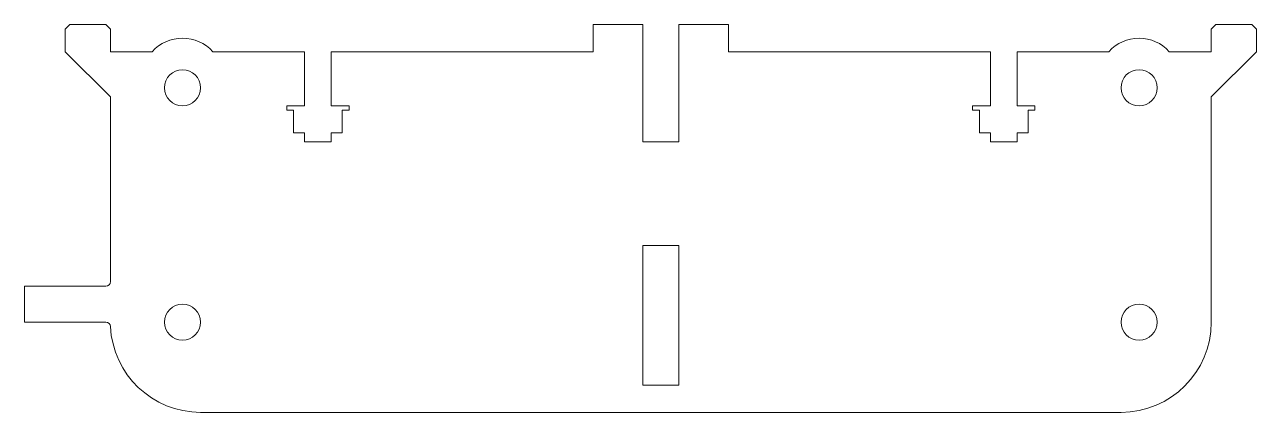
# Model space of a CAD drawing. Header units: millimetres. Extents: x -70 to 66, y -23 to 20.
import ezdxf

# ---------------------------------------------------------------- set-up
doc = ezdxf.new("R2010")
doc.units = ezdxf.units.MM

msp = doc.modelspace()

# ---------------------------------------------------------------- linework, layer by layer
at = {"color": 7, "linetype": 'Continuous', "lineweight": 15}
for p, q in [((-65.5, 20), (-66, 19.5)), ((-66, 19.5), (-66, 17)), ((-61.5, 20), (-65.5, 20)), ((-61, 19.5), (-61.5, 20)), ((-61, 17), (-61, 19.5)), ((-7.5, 20), (-7.5, 17)), ((-2, 20), (-7.5, 20)), ((-2, 7), (-2, 20)), ((2, 20), (2, 7)), ((7.5, 20), (2, 20)), ((7.5, 17), (7.5, 20)), ((61.5, 20), (61, 19.5)), ((61, 19.5), (61, 17)), ((65.5, 20), (61.5, 20)), ((66, 19.5), (65.5, 20)), ((66, 17), (66, 19.5)), ((-66, 17), (-61, 12)), ((-56.35, 17), (-61, 17)), ((-39.48, 17), (-49.65, 17)), ((-39.48, 17), (-39.48, 11)), ((-36.52, 11), (-36.52, 17)), ((-7.5, 17), (-36.52, 17)), ((36.52, 17), (7.5, 17)), ((36.52, 17), (36.52, 11)), ((39.48, 11), (39.48, 17)), ((49.65, 17), (39.48, 17)), ((61, 17), (56.35, 17)), ((61, 12), (66, 17)), ((-61, 12), (-61, -8.5)), ((-39.48, 11), (-41.45, 11)), ((-41.45, 11), (-41.45, 10.5)), ((-34.55, 11), (-36.52, 11)), ((-34.55, 10.5), (-34.55, 11)), ((36.52, 11), (34.55, 11)), ((34.55, 11), (34.55, 10.5)), ((41.45, 11), (39.48, 11)), ((41.45, 10.5), (41.45, 11)), ((61, -13), (61, 12)), ((-41.45, 10.5), (-40.7, 10.5)), ((-40.7, 10.5), (-40.7, 8)), ((-35.3, 8), (-35.3, 10.5)), ((-35.3, 10.5), (-34.55, 10.5)), ((34.55, 10.5), (35.3, 10.5)), ((35.3, 10.5), (35.3, 8)), ((40.7, 8), (40.7, 10.5)), ((40.7, 10.5), (41.45, 10.5)), ((-40.7, 8), (-39.48, 8)), ((-39.48, 8), (-39.48, 7)), ((-39.48, 7), (-36.52, 7)), ((-36.52, 7), (-36.52, 8)), ((-36.52, 8), (-35.3, 8)), ((2, 7), (-2, 7)), ((35.3, 8), (36.52, 8)), ((36.52, 8), (36.52, 7)), ((36.52, 7), (39.48, 7)), ((39.48, 7), (39.48, 8)), ((39.48, 8), (40.7, 8)), ((2, -4.5), (-2, -4.5)), ((-2, -4.5), (-2, -20)), ((2, -20), (2, -4.5)), ((-70.5, -9), (-70.5, -13)), ((-61.5, -9), (-70.5, -9)), ((-70.5, -13), (-61.49, -13)), ((-2, -20), (2, -20)), ((-51, -23), (51, -23))]:
    msp.add_line(p, q, dxfattribs=at)
for centre in [(-53, 13), (53, 13), (-53, -13), (53, -13)]:
    msp.add_circle(centre, 2, dxfattribs=at)
for centre, radius, start, end in [((-53, 14), 4.5, 41.8103, 138.1897), ((53, 14), 4.5, 41.8103, 138.1897), ((-61.5, -8.5), 0.5, 270, 0), ((-61.49, -13.5), 0.5, 2.7294, 90), ((-51, -13), 10, 182.7294, 270), ((51, -13), 10, 270, 0)]:
    msp.add_arc(centre, radius, start, end, dxfattribs=at)

doc.saveas('drawing.dxf')
